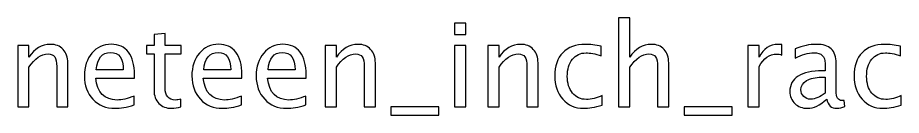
# Model space of a CAD drawing. Header units: centimetres. Extents: x -278 to 212, y -227 to 148.
# Drawn here: x -51.7 to 15.9, y 140 to 147.5 of the extents above; entities that cross this region are included whole.
import ezdxf

# ---------------------------------------------------------------- set-up
doc = ezdxf.new("R2010")
doc.units = ezdxf.units.CM
doc.header["$MEASUREMENT"] = 0
doc.layers.add('Layer 1', color=7, linetype='Continuous')

msp = doc.modelspace()

# ---------------------------------------------------------------- linework, layer by layer
at = {"layer": 'Layer 1'}
for points, knots in [([(-5.73097, 140.67044), (-5.73097, 140.67044), (-5.73097, 147.47023), (-5.73097, 147.47023), (-5.73097, 147.47023), (-5.73097, 147.47023), (-4.88431, 147.47023), (-4.88431, 147.47023), (-4.88431, 147.47023), (-4.88431, 147.47023), (-4.88431, 144.46133), (-4.88431, 144.46133), (-4.88431, 144.46133), (-4.43599, 145.11544), (-3.88624, 145.44176), (-3.23654, 145.44176), (-3.23654, 145.44176), (-2.82791, 145.44176), (-2.50306, 145.31388), (-2.26346, 145.05664), (-2.26346, 145.05664), (-2.02387, 144.80088), (-1.90334, 144.45545), (-1.90334, 144.0233), (-1.90334, 144.0233), (-1.90334, 144.0233), (-1.90334, 140.67044), (-1.90334, 140.67044), (-1.90334, 140.67044), (-1.90334, 140.67044), (-2.75, 140.67044), (-2.75, 140.67044), (-2.75, 140.67044), (-2.75, 140.67044), (-2.75, 143.74695), (-2.75, 143.74695), (-2.75, 143.74695), (-2.75, 144.09385), (-2.80145, 144.3408), (-2.90287, 144.48779), (-2.90287, 144.48779), (-3.00577, 144.63625), (-3.17481, 144.70974), (-3.41146, 144.70974), (-3.41146, 144.70974), (-3.93181, 144.70974), (-4.42276, 144.3702), (-4.88431, 143.6911), (-4.88431, 143.6911), (-4.88431, 143.6911), (-4.88431, 140.67044), (-4.88431, 140.67044), (-4.88431, 140.67044), (-4.88431, 140.67044), (-5.73097, 140.67044), (-5.73097, 140.67044)], [0, 0, 0, 0, 0.06666667, 0.06666667, 0.06666667, 0.06666667, 0.13333333, 0.13333333, 0.13333333, 0.13333333, 0.2, 0.2, 0.2, 0.2, 0.26666667, 0.26666667, 0.26666667, 0.26666667, 0.33333333, 0.33333333, 0.33333333, 0.33333333, 0.4, 0.4, 0.4, 0.4, 0.46666667, 0.46666667, 0.46666667, 0.46666667, 0.53333333, 0.53333333, 0.53333333, 0.53333333, 0.6, 0.6, 0.6, 0.6, 0.66666667, 0.66666667, 0.66666667, 0.66666667, 0.73333333, 0.73333333, 0.73333333, 0.73333333, 0.8, 0.8, 0.8, 0.8, 0.86666667, 0.86666667, 0.86666667, 0.86666667, 1, 1, 1, 1]), ([(-18.27074, 146.20023), (-18.27074, 146.20023), (-18.27074, 147.0469), (-18.27074, 147.0469), (-18.27074, 147.0469), (-18.27074, 147.0469), (-17.42408, 147.0469), (-17.42408, 147.0469), (-17.42408, 147.0469), (-17.42408, 147.0469), (-17.42408, 146.20023), (-17.42408, 146.20023), (-17.42408, 146.20023), (-17.42408, 146.20023), (-18.27074, 146.20023), (-18.27074, 146.20023)], [0, 0, 0, 0, 0.2, 0.2, 0.2, 0.2, 0.4, 0.4, 0.4, 0.4, 0.6, 0.6, 0.6, 0.6, 1, 1, 1, 1]), ([(-39.19046, 140.67191), (-39.4521, 140.59988), (-39.67994, 140.56461), (-39.87249, 140.56461), (-39.87249, 140.56461), (-40.30465, 140.56461), (-40.64125, 140.68808), (-40.88232, 140.93502), (-40.88232, 140.93502), (-41.12485, 141.18197), (-41.24539, 141.52446), (-41.24539, 141.96396), (-41.24539, 141.96396), (-41.24539, 141.96396), (-41.24539, 144.70974), (-41.24539, 144.70974), (-41.24539, 144.70974), (-41.24539, 144.70974), (-41.83041, 144.70974), (-41.83041, 144.70974), (-41.83041, 144.70974), (-41.83041, 144.70974), (-41.83041, 145.34474), (-41.83041, 145.34474), (-41.83041, 145.34474), (-41.83041, 145.34474), (-41.24539, 145.34474), (-41.24539, 145.34474), (-41.24539, 145.34474), (-41.24539, 145.34474), (-41.24539, 146.18994), (-41.24539, 146.18994), (-41.24539, 146.18994), (-41.24539, 146.18994), (-40.39872, 146.27078), (-40.39872, 146.27078), (-40.39872, 146.27078), (-40.39872, 146.27078), (-40.39872, 145.34474), (-40.39872, 145.34474), (-40.39872, 145.34474), (-40.39872, 145.34474), (-39.17282, 145.34474), (-39.17282, 145.34474), (-39.17282, 145.34474), (-39.17282, 145.34474), (-39.17282, 144.70974), (-39.17282, 144.70974), (-39.17282, 144.70974), (-39.17282, 144.70974), (-40.39872, 144.70974), (-40.39872, 144.70974), (-40.39872, 144.70974), (-40.39872, 144.70974), (-40.39872, 142.11683), (-40.39872, 142.11683), (-40.39872, 142.11683), (-40.39872, 141.50535), (-40.13267, 141.19961), (-39.60203, 141.19961), (-39.60203, 141.19961), (-39.48885, 141.19961), (-39.35215, 141.21872), (-39.19046, 141.25546), (-39.19046, 141.25546), (-39.19046, 141.25546), (-39.19046, 140.67191), (-39.19046, 140.67191)], [0, 0, 0, 0, 0.05555556, 0.05555556, 0.05555556, 0.05555556, 0.11111111, 0.11111111, 0.11111111, 0.11111111, 0.16666667, 0.16666667, 0.16666667, 0.16666667, 0.22222222, 0.22222222, 0.22222222, 0.22222222, 0.27777778, 0.27777778, 0.27777778, 0.27777778, 0.33333333, 0.33333333, 0.33333333, 0.33333333, 0.38888889, 0.38888889, 0.38888889, 0.38888889, 0.44444444, 0.44444444, 0.44444444, 0.44444444, 0.5, 0.5, 0.5, 0.5, 0.55555556, 0.55555556, 0.55555556, 0.55555556, 0.61111111, 0.61111111, 0.61111111, 0.61111111, 0.66666667, 0.66666667, 0.66666667, 0.66666667, 0.72222222, 0.72222222, 0.72222222, 0.72222222, 0.77777778, 0.77777778, 0.77777778, 0.77777778, 0.83333333, 0.83333333, 0.83333333, 0.83333333, 0.88888889, 0.88888889, 0.88888889, 0.88888889, 1, 1, 1, 1]), ([(-51.66849, 140.67044), (-51.66849, 140.67044), (-51.66849, 145.34474), (-51.66849, 145.34474), (-51.66849, 145.34474), (-51.66849, 145.34474), (-50.82183, 145.34474), (-50.82183, 145.34474), (-50.82183, 145.34474), (-50.82183, 145.34474), (-50.82183, 144.46133), (-50.82183, 144.46133), (-50.82183, 144.46133), (-50.37351, 145.11544), (-49.82376, 145.44176), (-49.17406, 145.44176), (-49.17406, 145.44176), (-48.76543, 145.44176), (-48.44058, 145.31388), (-48.20098, 145.05664), (-48.20098, 145.05664), (-47.96139, 144.80088), (-47.84086, 144.45545), (-47.84086, 144.0233), (-47.84086, 144.0233), (-47.84086, 144.0233), (-47.84086, 140.67044), (-47.84086, 140.67044), (-47.84086, 140.67044), (-47.84086, 140.67044), (-48.68752, 140.67044), (-48.68752, 140.67044), (-48.68752, 140.67044), (-48.68752, 140.67044), (-48.68752, 143.74695), (-48.68752, 143.74695), (-48.68752, 143.74695), (-48.68752, 144.09385), (-48.73897, 144.3408), (-48.84039, 144.48779), (-48.84039, 144.48779), (-48.94329, 144.63625), (-49.11233, 144.70974), (-49.34898, 144.70974), (-49.34898, 144.70974), (-49.86933, 144.70974), (-50.36028, 144.3702), (-50.82183, 143.6911), (-50.82183, 143.6911), (-50.82183, 143.6911), (-50.82183, 140.67044), (-50.82183, 140.67044), (-50.82183, 140.67044), (-50.82183, 140.67044), (-51.66849, 140.67044), (-51.66849, 140.67044)], [0, 0, 0, 0, 0.06666667, 0.06666667, 0.06666667, 0.06666667, 0.13333333, 0.13333333, 0.13333333, 0.13333333, 0.2, 0.2, 0.2, 0.2, 0.26666667, 0.26666667, 0.26666667, 0.26666667, 0.33333333, 0.33333333, 0.33333333, 0.33333333, 0.4, 0.4, 0.4, 0.4, 0.46666667, 0.46666667, 0.46666667, 0.46666667, 0.53333333, 0.53333333, 0.53333333, 0.53333333, 0.6, 0.6, 0.6, 0.6, 0.66666667, 0.66666667, 0.66666667, 0.66666667, 0.73333333, 0.73333333, 0.73333333, 0.73333333, 0.8, 0.8, 0.8, 0.8, 0.86666667, 0.86666667, 0.86666667, 0.86666667, 1, 1, 1, 1]), ([(-42.7638, 140.82037), (-43.33266, 140.64986), (-43.81919, 140.56461), (-44.22489, 140.56461), (-44.22489, 140.56461), (-44.91721, 140.56461), (-45.48019, 140.79391), (-45.91381, 141.25105), (-45.91381, 141.25105), (-46.34743, 141.70819), (-46.56498, 142.30057), (-46.56498, 143.02964), (-46.56498, 143.02964), (-46.56498, 143.73667), (-46.37389, 144.31728), (-45.99025, 144.77148), (-45.99025, 144.77148), (-45.6066, 145.22421), (-45.11565, 145.45058), (-44.5174, 145.45058), (-44.5174, 145.45058), (-43.95149, 145.45058), (-43.51345, 145.2492), (-43.20477, 144.84644), (-43.20477, 144.84644), (-42.89609, 144.44369), (-42.74175, 143.87337), (-42.74175, 143.134), (-42.74175, 143.134), (-42.74175, 143.134), (-42.74616, 142.8753), (-42.74616, 142.8753), (-42.74616, 142.8753), (-42.74616, 142.8753), (-45.70068, 142.8753), (-45.70068, 142.8753), (-45.70068, 142.8753), (-45.5772, 141.75817), (-45.03187, 141.19961), (-44.06614, 141.19961), (-44.06614, 141.19961), (-43.71189, 141.19961), (-43.27827, 141.29956), (-42.7638, 141.49947), (-42.7638, 141.49947), (-42.7638, 141.49947), (-42.7638, 140.82037), (-42.7638, 140.82037)], [0, 0, 0, 0, 0.07692308, 0.07692308, 0.07692308, 0.07692308, 0.15384615, 0.15384615, 0.15384615, 0.15384615, 0.23076923, 0.23076923, 0.23076923, 0.23076923, 0.30769231, 0.30769231, 0.30769231, 0.30769231, 0.38461538, 0.38461538, 0.38461538, 0.38461538, 0.46153846, 0.46153846, 0.46153846, 0.46153846, 0.53846154, 0.53846154, 0.53846154, 0.53846154, 0.61538462, 0.61538462, 0.61538462, 0.61538462, 0.69230769, 0.69230769, 0.69230769, 0.69230769, 0.76923077, 0.76923077, 0.76923077, 0.76923077, 0.84615385, 0.84615385, 0.84615385, 0.84615385, 1, 1, 1, 1]), ([(-34.55143, 140.82037), (-35.12029, 140.64986), (-35.60682, 140.56461), (-36.01252, 140.56461), (-36.01252, 140.56461), (-36.70484, 140.56461), (-37.26782, 140.79391), (-37.70144, 141.25105), (-37.70144, 141.25105), (-38.13506, 141.70819), (-38.35261, 142.30057), (-38.35261, 143.02964), (-38.35261, 143.02964), (-38.35261, 143.73667), (-38.16152, 144.31728), (-37.77788, 144.77148), (-37.77788, 144.77148), (-37.39423, 145.22421), (-36.90328, 145.45058), (-36.30503, 145.45058), (-36.30503, 145.45058), (-35.73912, 145.45058), (-35.30108, 145.2492), (-34.9924, 144.84644), (-34.9924, 144.84644), (-34.68372, 144.44369), (-34.52938, 143.87337), (-34.52938, 143.134), (-34.52938, 143.134), (-34.52938, 143.134), (-34.53379, 142.8753), (-34.53379, 142.8753), (-34.53379, 142.8753), (-34.53379, 142.8753), (-37.48831, 142.8753), (-37.48831, 142.8753), (-37.48831, 142.8753), (-37.36483, 141.75817), (-36.8195, 141.19961), (-35.85377, 141.19961), (-35.85377, 141.19961), (-35.49952, 141.19961), (-35.0659, 141.29956), (-34.55143, 141.49947), (-34.55143, 141.49947), (-34.55143, 141.49947), (-34.55143, 140.82037), (-34.55143, 140.82037)], [0, 0, 0, 0, 0.07692308, 0.07692308, 0.07692308, 0.07692308, 0.15384615, 0.15384615, 0.15384615, 0.15384615, 0.23076923, 0.23076923, 0.23076923, 0.23076923, 0.30769231, 0.30769231, 0.30769231, 0.30769231, 0.38461538, 0.38461538, 0.38461538, 0.38461538, 0.46153846, 0.46153846, 0.46153846, 0.46153846, 0.53846154, 0.53846154, 0.53846154, 0.53846154, 0.61538462, 0.61538462, 0.61538462, 0.61538462, 0.69230769, 0.69230769, 0.69230769, 0.69230769, 0.76923077, 0.76923077, 0.76923077, 0.76923077, 0.84615385, 0.84615385, 0.84615385, 0.84615385, 1, 1, 1, 1]), ([(-29.63753, 140.82037), (-30.20639, 140.64986), (-30.69292, 140.56461), (-31.09862, 140.56461), (-31.09862, 140.56461), (-31.79094, 140.56461), (-32.35392, 140.79391), (-32.78754, 141.25105), (-32.78754, 141.25105), (-33.22116, 141.70819), (-33.43871, 142.30057), (-33.43871, 143.02964), (-33.43871, 143.02964), (-33.43871, 143.73667), (-33.24762, 144.31728), (-32.86398, 144.77148), (-32.86398, 144.77148), (-32.48033, 145.22421), (-31.98938, 145.45058), (-31.39113, 145.45058), (-31.39113, 145.45058), (-30.82522, 145.45058), (-30.38718, 145.2492), (-30.0785, 144.84644), (-30.0785, 144.84644), (-29.76982, 144.44369), (-29.61548, 143.87337), (-29.61548, 143.134), (-29.61548, 143.134), (-29.61548, 143.134), (-29.61989, 142.8753), (-29.61989, 142.8753), (-29.61989, 142.8753), (-29.61989, 142.8753), (-32.57441, 142.8753), (-32.57441, 142.8753), (-32.57441, 142.8753), (-32.45093, 141.75817), (-31.9056, 141.19961), (-30.93987, 141.19961), (-30.93987, 141.19961), (-30.58562, 141.19961), (-30.152, 141.29956), (-29.63753, 141.49947), (-29.63753, 141.49947), (-29.63753, 141.49947), (-29.63753, 140.82037), (-29.63753, 140.82037)], [0, 0, 0, 0, 0.07692308, 0.07692308, 0.07692308, 0.07692308, 0.15384615, 0.15384615, 0.15384615, 0.15384615, 0.23076923, 0.23076923, 0.23076923, 0.23076923, 0.30769231, 0.30769231, 0.30769231, 0.30769231, 0.38461538, 0.38461538, 0.38461538, 0.38461538, 0.46153846, 0.46153846, 0.46153846, 0.46153846, 0.53846154, 0.53846154, 0.53846154, 0.53846154, 0.61538462, 0.61538462, 0.61538462, 0.61538462, 0.69230769, 0.69230769, 0.69230769, 0.69230769, 0.76923077, 0.76923077, 0.76923077, 0.76923077, 0.84615385, 0.84615385, 0.84615385, 0.84615385, 1, 1, 1, 1]), ([(-28.15439, 140.67044), (-28.15439, 140.67044), (-28.15439, 145.34474), (-28.15439, 145.34474), (-28.15439, 145.34474), (-28.15439, 145.34474), (-27.30773, 145.34474), (-27.30773, 145.34474), (-27.30773, 145.34474), (-27.30773, 145.34474), (-27.30773, 144.46133), (-27.30773, 144.46133), (-27.30773, 144.46133), (-26.85941, 145.11544), (-26.30966, 145.44176), (-25.65996, 145.44176), (-25.65996, 145.44176), (-25.25133, 145.44176), (-24.92648, 145.31388), (-24.68688, 145.05664), (-24.68688, 145.05664), (-24.44729, 144.80088), (-24.32676, 144.45545), (-24.32676, 144.0233), (-24.32676, 144.0233), (-24.32676, 144.0233), (-24.32676, 140.67044), (-24.32676, 140.67044), (-24.32676, 140.67044), (-24.32676, 140.67044), (-25.17342, 140.67044), (-25.17342, 140.67044), (-25.17342, 140.67044), (-25.17342, 140.67044), (-25.17342, 143.74695), (-25.17342, 143.74695), (-25.17342, 143.74695), (-25.17342, 144.09385), (-25.22487, 144.3408), (-25.32629, 144.48779), (-25.32629, 144.48779), (-25.42919, 144.63625), (-25.59823, 144.70974), (-25.83488, 144.70974), (-25.83488, 144.70974), (-26.35523, 144.70974), (-26.84618, 144.3702), (-27.30773, 143.6911), (-27.30773, 143.6911), (-27.30773, 143.6911), (-27.30773, 140.67044), (-27.30773, 140.67044), (-27.30773, 140.67044), (-27.30773, 140.67044), (-28.15439, 140.67044), (-28.15439, 140.67044)], [0, 0, 0, 0, 0.06666667, 0.06666667, 0.06666667, 0.06666667, 0.13333333, 0.13333333, 0.13333333, 0.13333333, 0.2, 0.2, 0.2, 0.2, 0.26666667, 0.26666667, 0.26666667, 0.26666667, 0.33333333, 0.33333333, 0.33333333, 0.33333333, 0.4, 0.4, 0.4, 0.4, 0.46666667, 0.46666667, 0.46666667, 0.46666667, 0.53333333, 0.53333333, 0.53333333, 0.53333333, 0.6, 0.6, 0.6, 0.6, 0.66666667, 0.66666667, 0.66666667, 0.66666667, 0.73333333, 0.73333333, 0.73333333, 0.73333333, 0.8, 0.8, 0.8, 0.8, 0.86666667, 0.86666667, 0.86666667, 0.86666667, 1, 1, 1, 1]), ([(-18.27074, 140.67044), (-18.27074, 140.67044), (-18.27074, 145.34474), (-18.27074, 145.34474), (-18.27074, 145.34474), (-18.27074, 145.34474), (-17.42408, 145.34474), (-17.42408, 145.34474), (-17.42408, 145.34474), (-17.42408, 145.34474), (-17.42408, 140.67044), (-17.42408, 140.67044), (-17.42408, 140.67044), (-17.42408, 140.67044), (-18.27074, 140.67044), (-18.27074, 140.67044)], [0, 0, 0, 0, 0.2, 0.2, 0.2, 0.2, 0.4, 0.4, 0.4, 0.4, 0.6, 0.6, 0.6, 0.6, 1, 1, 1, 1]), ([(-15.72192, 140.67044), (-15.72192, 140.67044), (-15.72192, 145.34474), (-15.72192, 145.34474), (-15.72192, 145.34474), (-15.72192, 145.34474), (-14.87526, 145.34474), (-14.87526, 145.34474), (-14.87526, 145.34474), (-14.87526, 145.34474), (-14.87526, 144.46133), (-14.87526, 144.46133), (-14.87526, 144.46133), (-14.42694, 145.11544), (-13.87719, 145.44176), (-13.22749, 145.44176), (-13.22749, 145.44176), (-12.81886, 145.44176), (-12.49401, 145.31388), (-12.25441, 145.05664), (-12.25441, 145.05664), (-12.01482, 144.80088), (-11.89429, 144.45545), (-11.89429, 144.0233), (-11.89429, 144.0233), (-11.89429, 144.0233), (-11.89429, 140.67044), (-11.89429, 140.67044), (-11.89429, 140.67044), (-11.89429, 140.67044), (-12.74095, 140.67044), (-12.74095, 140.67044), (-12.74095, 140.67044), (-12.74095, 140.67044), (-12.74095, 143.74695), (-12.74095, 143.74695), (-12.74095, 143.74695), (-12.74095, 144.09385), (-12.7924, 144.3408), (-12.89382, 144.48779), (-12.89382, 144.48779), (-12.99672, 144.63625), (-13.16576, 144.70974), (-13.40241, 144.70974), (-13.40241, 144.70974), (-13.92276, 144.70974), (-14.41371, 144.3702), (-14.87526, 143.6911), (-14.87526, 143.6911), (-14.87526, 143.6911), (-14.87526, 140.67044), (-14.87526, 140.67044), (-14.87526, 140.67044), (-14.87526, 140.67044), (-15.72192, 140.67044), (-15.72192, 140.67044)], [0, 0, 0, 0, 0.06666667, 0.06666667, 0.06666667, 0.06666667, 0.13333333, 0.13333333, 0.13333333, 0.13333333, 0.2, 0.2, 0.2, 0.2, 0.26666667, 0.26666667, 0.26666667, 0.26666667, 0.33333333, 0.33333333, 0.33333333, 0.33333333, 0.4, 0.4, 0.4, 0.4, 0.46666667, 0.46666667, 0.46666667, 0.46666667, 0.53333333, 0.53333333, 0.53333333, 0.53333333, 0.6, 0.6, 0.6, 0.6, 0.66666667, 0.66666667, 0.66666667, 0.66666667, 0.73333333, 0.73333333, 0.73333333, 0.73333333, 0.8, 0.8, 0.8, 0.8, 0.86666667, 0.86666667, 0.86666667, 0.86666667, 1, 1, 1, 1]), ([(-7.00244, 140.81155), (-7.55072, 140.64692), (-8.02402, 140.56461), (-8.42237, 140.56461), (-8.42237, 140.56461), (-9.05443, 140.56461), (-9.57772, 140.79832), (-9.9937, 141.26428), (-9.9937, 141.26428), (-10.40968, 141.73171), (-10.61841, 142.32115), (-10.61841, 143.03111), (-10.61841, 143.03111), (-10.61841, 143.78958), (-10.41262, 144.38195), (-10.00105, 144.80529), (-10.00105, 144.80529), (-9.58948, 145.23009), (-9.01474, 145.44176), (-8.27685, 145.44176), (-8.27685, 145.44176), (-7.91378, 145.44176), (-7.50515, 145.39178), (-7.05536, 145.29183), (-7.05536, 145.29183), (-7.05536, 145.29183), (-7.05536, 144.57745), (-7.05536, 144.57745), (-7.05536, 144.57745), (-7.53308, 144.71856), (-7.9226, 144.78912), (-8.22246, 144.78912), (-8.22246, 144.78912), (-8.65755, 144.78912), (-9.00592, 144.62596), (-9.2661, 144.30111), (-9.2661, 144.30111), (-9.52627, 143.97626), (-9.65709, 143.54264), (-9.65709, 143.00171), (-9.65709, 143.00171), (-9.65709, 142.47696), (-9.52186, 142.05362), (-9.25287, 141.72877), (-9.25287, 141.72877), (-8.98387, 141.40539), (-8.63257, 141.2437), (-8.196, 141.2437), (-8.196, 141.2437), (-7.80942, 141.2437), (-7.41254, 141.34366), (-7.00244, 141.54356), (-7.00244, 141.54356), (-7.00244, 141.54356), (-7.00244, 140.81155), (-7.00244, 140.81155)], [0, 0, 0, 0, 0.06666667, 0.06666667, 0.06666667, 0.06666667, 0.13333333, 0.13333333, 0.13333333, 0.13333333, 0.2, 0.2, 0.2, 0.2, 0.26666667, 0.26666667, 0.26666667, 0.26666667, 0.33333333, 0.33333333, 0.33333333, 0.33333333, 0.4, 0.4, 0.4, 0.4, 0.46666667, 0.46666667, 0.46666667, 0.46666667, 0.53333333, 0.53333333, 0.53333333, 0.53333333, 0.6, 0.6, 0.6, 0.6, 0.66666667, 0.66666667, 0.66666667, 0.66666667, 0.73333333, 0.73333333, 0.73333333, 0.73333333, 0.8, 0.8, 0.8, 0.8, 0.86666667, 0.86666667, 0.86666667, 0.86666667, 1, 1, 1, 1]), ([(4.15268, 140.67044), (4.15268, 140.67044), (4.15268, 145.34474), (4.15268, 145.34474), (4.15268, 145.34474), (4.15268, 145.34474), (4.99934, 145.34474), (4.99934, 145.34474), (4.99934, 145.34474), (4.99934, 145.34474), (4.99934, 144.46133), (4.99934, 144.46133), (4.99934, 144.46133), (5.33595, 145.11544), (5.82396, 145.44176), (6.46484, 145.44176), (6.46484, 145.44176), (6.55156, 145.44176), (6.6427, 145.43441), (6.73677, 145.41971), (6.73677, 145.41971), (6.73677, 145.41971), (6.73677, 144.62743), (6.73677, 144.62743), (6.73677, 144.62743), (6.58978, 144.67594), (6.46043, 144.70092), (6.34872, 144.70092), (6.34872, 144.70092), (5.81073, 144.70092), (5.36094, 144.38342), (4.99934, 143.74695), (4.99934, 143.74695), (4.99934, 143.74695), (4.99934, 140.67044), (4.99934, 140.67044), (4.99934, 140.67044), (4.99934, 140.67044), (4.15268, 140.67044), (4.15268, 140.67044)], [0, 0, 0, 0, 0.09090909, 0.09090909, 0.09090909, 0.09090909, 0.18181818, 0.18181818, 0.18181818, 0.18181818, 0.27272727, 0.27272727, 0.27272727, 0.27272727, 0.36363636, 0.36363636, 0.36363636, 0.36363636, 0.45454545, 0.45454545, 0.45454545, 0.45454545, 0.54545455, 0.54545455, 0.54545455, 0.54545455, 0.63636364, 0.63636364, 0.63636364, 0.63636364, 0.72727273, 0.72727273, 0.72727273, 0.72727273, 0.81818182, 0.81818182, 0.81818182, 0.81818182, 1, 1, 1, 1]), ([(10.17047, 141.26575), (9.66189, 140.79832), (9.17241, 140.56461), (8.70204, 140.56461), (8.70204, 140.56461), (8.31545, 140.56461), (7.99354, 140.68514), (7.73925, 140.92767), (7.73925, 140.92767), (7.48348, 141.17021), (7.3556, 141.47595), (7.3556, 141.8449), (7.3556, 141.8449), (7.3556, 142.35495), (7.57021, 142.74742), (7.99942, 143.02082), (7.99942, 143.02082), (8.42863, 143.29422), (9.04452, 143.43092), (9.84709, 143.43092), (9.84709, 143.43092), (9.84709, 143.43092), (10.04553, 143.43092), (10.04553, 143.43092), (10.04553, 143.43092), (10.04553, 143.43092), (10.04553, 143.9939), (10.04553, 143.9939), (10.04553, 143.9939), (10.04553, 144.53629), (9.76331, 144.80676), (9.1974, 144.80676), (9.1974, 144.80676), (8.75936, 144.80676), (8.28017, 144.66859), (7.7613, 144.39224), (7.7613, 144.39224), (7.7613, 144.39224), (7.7613, 145.08898), (7.7613, 145.08898), (7.7613, 145.08898), (8.33162, 145.32416), (8.86961, 145.44176), (9.37378, 145.44176), (9.37378, 145.44176), (9.89266, 145.44176), (10.27631, 145.32416), (10.52178, 145.08751), (10.52178, 145.08751), (10.76873, 144.85085), (10.8922, 144.48632), (10.8922, 143.9939), (10.8922, 143.9939), (10.8922, 143.9939), (10.8922, 141.88164), (10.8922, 141.88164), (10.8922, 141.88164), (10.8922, 141.39804), (11.04066, 141.15551), (11.33905, 141.15551), (11.33905, 141.15551), (11.3758, 141.15551), (11.43018, 141.16139), (11.50221, 141.17315), (11.50221, 141.17315), (11.50221, 141.17315), (11.56247, 140.70278), (11.56247, 140.70278), (11.56247, 140.70278), (11.36992, 140.61017), (11.15825, 140.56461), (10.92601, 140.56461), (10.92601, 140.56461), (10.5306, 140.56461), (10.27925, 140.79832), (10.17047, 141.26575)], [0, 0, 0, 0, 0.05, 0.05, 0.05, 0.05, 0.1, 0.1, 0.1, 0.1, 0.15, 0.15, 0.15, 0.15, 0.2, 0.2, 0.2, 0.2, 0.25, 0.25, 0.25, 0.25, 0.3, 0.3, 0.3, 0.3, 0.35, 0.35, 0.35, 0.35, 0.4, 0.4, 0.4, 0.4, 0.45, 0.45, 0.45, 0.45, 0.5, 0.5, 0.5, 0.5, 0.55, 0.55, 0.55, 0.55, 0.6, 0.6, 0.6, 0.6, 0.65, 0.65, 0.65, 0.65, 0.7, 0.7, 0.7, 0.7, 0.75, 0.75, 0.75, 0.75, 0.8, 0.8, 0.8, 0.8, 0.85, 0.85, 0.85, 0.85, 0.9, 0.9, 0.9, 0.9, 1, 1, 1, 1]), ([(15.87665, 140.81155), (15.32837, 140.64692), (14.85507, 140.56461), (14.45672, 140.56461), (14.45672, 140.56461), (13.82466, 140.56461), (13.30137, 140.79832), (12.88539, 141.26428), (12.88539, 141.26428), (12.46941, 141.73171), (12.26068, 142.32115), (12.26068, 143.03111), (12.26068, 143.03111), (12.26068, 143.78958), (12.46647, 144.38195), (12.87804, 144.80529), (12.87804, 144.80529), (13.28961, 145.23009), (13.86435, 145.44176), (14.60224, 145.44176), (14.60224, 145.44176), (14.96531, 145.44176), (15.37394, 145.39178), (15.82373, 145.29183), (15.82373, 145.29183), (15.82373, 145.29183), (15.82373, 144.57745), (15.82373, 144.57745), (15.82373, 144.57745), (15.34601, 144.71856), (14.95649, 144.78912), (14.65663, 144.78912), (14.65663, 144.78912), (14.22154, 144.78912), (13.87317, 144.62596), (13.61299, 144.30111), (13.61299, 144.30111), (13.35282, 143.97626), (13.222, 143.54264), (13.222, 143.00171), (13.222, 143.00171), (13.222, 142.47696), (13.35723, 142.05362), (13.62622, 141.72877), (13.62622, 141.72877), (13.89522, 141.40539), (14.24652, 141.2437), (14.68309, 141.2437), (14.68309, 141.2437), (15.06967, 141.2437), (15.46655, 141.34366), (15.87665, 141.54356), (15.87665, 141.54356), (15.87665, 141.54356), (15.87665, 140.81155), (15.87665, 140.81155)], [0, 0, 0, 0, 0.06666667, 0.06666667, 0.06666667, 0.06666667, 0.13333333, 0.13333333, 0.13333333, 0.13333333, 0.2, 0.2, 0.2, 0.2, 0.26666667, 0.26666667, 0.26666667, 0.26666667, 0.33333333, 0.33333333, 0.33333333, 0.33333333, 0.4, 0.4, 0.4, 0.4, 0.46666667, 0.46666667, 0.46666667, 0.46666667, 0.53333333, 0.53333333, 0.53333333, 0.53333333, 0.6, 0.6, 0.6, 0.6, 0.66666667, 0.66666667, 0.66666667, 0.66666667, 0.73333333, 0.73333333, 0.73333333, 0.73333333, 0.8, 0.8, 0.8, 0.8, 0.86666667, 0.86666667, 0.86666667, 0.86666667, 1, 1, 1, 1]), ([(-45.65658, 143.5103), (-45.65658, 143.5103), (-43.59283, 143.5103), (-43.59283, 143.5103), (-43.59283, 143.5103), (-43.59283, 144.38048), (-43.91768, 144.81558), (-44.56591, 144.81558), (-44.56591, 144.81558), (-45.21855, 144.81558), (-45.58161, 144.38048), (-45.65658, 143.5103)], [0, 0, 0, 0, 0.25, 0.25, 0.25, 0.25, 0.5, 0.5, 0.5, 0.5, 1, 1, 1, 1]), ([(-37.44421, 143.5103), (-37.44421, 143.5103), (-35.38046, 143.5103), (-35.38046, 143.5103), (-35.38046, 143.5103), (-35.38046, 144.38048), (-35.70531, 144.81558), (-36.35354, 144.81558), (-36.35354, 144.81558), (-37.00618, 144.81558), (-37.36924, 144.38048), (-37.44421, 143.5103)], [0, 0, 0, 0, 0.25, 0.25, 0.25, 0.25, 0.5, 0.5, 0.5, 0.5, 1, 1, 1, 1]), ([(-32.53031, 143.5103), (-32.53031, 143.5103), (-30.46656, 143.5103), (-30.46656, 143.5103), (-30.46656, 143.5103), (-30.46656, 144.38048), (-30.79141, 144.81558), (-31.43964, 144.81558), (-31.43964, 144.81558), (-32.09228, 144.81558), (-32.45534, 144.38048), (-32.53031, 143.5103)], [0, 0, 0, 0, 0.25, 0.25, 0.25, 0.25, 0.5, 0.5, 0.5, 0.5, 1, 1, 1, 1]), ([(10.04553, 141.7273), (10.04553, 141.7273), (10.04553, 142.92822), (10.04553, 142.92822), (10.04553, 142.92822), (10.04553, 142.92822), (9.7736, 142.93704), (9.7736, 142.93704), (9.7736, 142.93704), (9.30323, 142.93704), (8.92399, 142.85031), (8.63442, 142.67686), (8.63442, 142.67686), (8.34632, 142.50194), (8.20227, 142.27117), (8.20227, 141.98307), (8.20227, 141.98307), (8.20227, 141.78169), (8.27429, 141.61118), (8.41687, 141.47154), (8.41687, 141.47154), (8.56093, 141.3319), (8.73584, 141.26134), (8.9431, 141.26134), (8.9431, 141.26134), (9.29588, 141.26134), (9.66336, 141.41715), (10.04553, 141.7273)], [0, 0, 0, 0, 0.125, 0.125, 0.125, 0.125, 0.25, 0.25, 0.25, 0.25, 0.375, 0.375, 0.375, 0.375, 0.5, 0.5, 0.5, 0.5, 0.625, 0.625, 0.625, 0.625, 0.75, 0.75, 0.75, 0.75, 1, 1, 1, 1]), ([(-23.15671, 140.03544), (-23.15671, 140.03544), (-23.15671, 140.67044), (-23.15671, 140.67044), (-23.15671, 140.67044), (-23.15671, 140.67044), (-19.48783, 140.67044), (-19.48783, 140.67044), (-19.48783, 140.67044), (-19.48783, 140.67044), (-19.48783, 140.03544), (-19.48783, 140.03544), (-19.48783, 140.03544), (-19.48783, 140.03544), (-23.15671, 140.03544), (-23.15671, 140.03544)], [0, 0, 0, 0, 0.2, 0.2, 0.2, 0.2, 0.4, 0.4, 0.4, 0.4, 0.6, 0.6, 0.6, 0.6, 1, 1, 1, 1]), ([(-0.73329, 140.03544), (-0.73329, 140.03544), (-0.73329, 140.67044), (-0.73329, 140.67044), (-0.73329, 140.67044), (-0.73329, 140.67044), (2.93559, 140.67044), (2.93559, 140.67044), (2.93559, 140.67044), (2.93559, 140.67044), (2.93559, 140.03544), (2.93559, 140.03544), (2.93559, 140.03544), (2.93559, 140.03544), (-0.73329, 140.03544), (-0.73329, 140.03544)], [0, 0, 0, 0, 0.2, 0.2, 0.2, 0.2, 0.4, 0.4, 0.4, 0.4, 0.6, 0.6, 0.6, 0.6, 1, 1, 1, 1])]:
    msp.add_open_spline(points, degree=3, knots=knots, dxfattribs=at)

doc.saveas('drawing.dxf')
